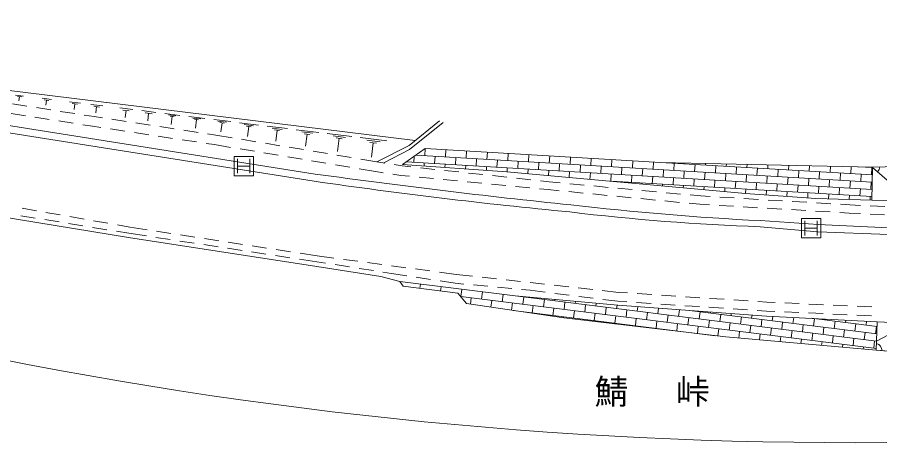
# Model space of a CAD drawing. Units: millimetres, scale not verified. Extents: x 40000 to 680000, y 20000 to 380000.
# Drawn here: x 156444 to 245589, y 272574 to 316504 of the extents above; entities that cross this region are included whole.
import ezdxf

# ---------------------------------------------------------------- set-up
doc = ezdxf.new("R2010")
doc.units = ezdxf.units.MM
doc.header["$LTSCALE"] = 1000
for name, color, linetype, lineweight in [('M-BGD', 7, 'Continuous', 13), ('M-STR-HTXT', 7, 'Continuous', 13), ('M-STR-STRC', 7, 'Continuous', 13), ('M-STR-STRD', 7, 'Continuous', 13)]:
    doc.layers.add(name, color=color, linetype=linetype, lineweight=lineweight)
doc.styles.add('ＭＳ ゴシック', font='')
doc.styles.get('ＭＳ ゴシック').set_extended_font_data('MS Gothic')

msp = doc.modelspace()

# ---------------------------------------------------------------- linework, layer by layer
at = {"layer": 'M-BGD'}
for p, q in [((156265, 308472), (157105, 308368)), ((155956, 307558), (157438, 307328)), ((156461, 308334), (156881, 308282)), ((156671, 308308), (156616, 307860)), ((159007, 308134), (159979, 308014)), ((159234, 307974), (159720, 307914)), ((159477, 307944), (159413, 307426)), ((161861, 307782), (162971, 307645)), ((162120, 307600), (162675, 307531)), ((162398, 307565), (162325, 306973)), ((158426, 307174), (159908, 306944)), ((160896, 306791), (162379, 306560)), ((164060, 307511), (165275, 307361)), ((164344, 307311), (164951, 307236)), ((164648, 307274), (164568, 306625)), ((167044, 307142), (168385, 306977)), ((167357, 306922), (168028, 306840)), ((167692, 306881), (167604, 306166)), ((169329, 306861), (170767, 306683)), ((155804, 306565), (157286, 306334)), ((158274, 306181), (159756, 305951)), ((160744, 305797), (162226, 305567)), ((163367, 306407), (164382, 306249)), ((164382, 306249), (165241, 306119)), ((166229, 305969), (167712, 305745)), ((169665, 306625), (170384, 306536)), ((170025, 306580), (169930, 305813)), ((171709, 306567), (173247, 306377)), ((172081, 306417), (172850, 306322)), ((172261, 306291), (172645, 306243)), ((172453, 306267), (172352, 305447)), ((174188, 306261), (175830, 306059)), ((174585, 306101), (175406, 306000)), ((174777, 305966), (175187, 305916)), ((174982, 305941), (174874, 305065)), ((176763, 305944), (178525, 305726)), ((177189, 305772), (178070, 305663)), ((163215, 305413), (164230, 305256)), ((164230, 305256), (165086, 305126)), ((166074, 304976), (167557, 304752)), ((168701, 305595), (170184, 305371)), ((171173, 305221), (172656, 304996)), ((177395, 305627), (177835, 305573)), ((177615, 305600), (177499, 304660)), ((179430, 305615), (181367, 305376)), ((179899, 305426), (180867, 305306)), ((180125, 305267), (180609, 305207)), ((180367, 305237), (180239, 304204)), ((182267, 305265), (184389, 305003)), ((182780, 305058), (183841, 304927)), ((183028, 304884), (183558, 304818)), ((185283, 304893), (187602, 304607)), ((168546, 304602), (170029, 304378)), ((171018, 304228), (172501, 304003)), ((173645, 304847), (175128, 304622)), ((176117, 304472), (176975, 304342)), ((176975, 304342), (178641, 304065)), ((183293, 304851), (183153, 303719)), ((185843, 304667), (187003, 304524)), ((186114, 304476), (186694, 304405)), ((186404, 304440), (186252, 303203)), ((188490, 304497), (191019, 304185)), ((189101, 304251), (190366, 304095)), ((189396, 304043), (190029, 303965)), ((189713, 304004), (189546, 302655)), ((191900, 304077), (194652, 303737)), ((173490, 303854), (174973, 303629)), ((175962, 303479), (176817, 303350)), ((176817, 303350), (178482, 303073)), ((179627, 303901), (181107, 303655)), ((182094, 303490), (183573, 303244)), ((192565, 303808), (193941, 303638)), ((192887, 303582), (193575, 303497)), ((193231, 303540), (193050, 302072)), ((179468, 302909), (180948, 302662)), ((181934, 302498), (183414, 302252)), ((184560, 303080), (186039, 302834)), ((187026, 302669), (188505, 302423)), ((189492, 302259), (190971, 302013)), ((198599, 302952), (196271, 301289)), ((197627, 302257), (244813, 299486)), ((198599, 302952), (198555, 302203)), ((200745, 302826), (200701, 302077)), ((202891, 302699), (202847, 301951)), ((205038, 302573), (204994, 301825)), ((207184, 302447), (207140, 301699)), ((209330, 302321), (209286, 301573)), ((184401, 302088), (185880, 301841)), ((186867, 301677), (188346, 301431)), ((191958, 301849), (193624, 301571)), ((193624, 301571), (194423, 301446)), ((196351, 301346), (196347, 301284)), ((196655, 301563), (244800, 298735)), ((197475, 302149), (197438, 301517)), ((198511, 301454), (198492, 301138)), ((199628, 302140), (199584, 301391)), ((200657, 301328), (200637, 300992)), ((201774, 302014), (201730, 301265)), ((203920, 301888), (203876, 301139)), ((206067, 301762), (206023, 301013)), ((208213, 301636), (208169, 300887)), ((210359, 301509), (210315, 300761)), ((211476, 302195), (211432, 301446)), ((212506, 301383), (212462, 300635)), ((213623, 302069), (213579, 301320)), ((215769, 301943), (215725, 301194)), ((217915, 301817), (217871, 301068)), ((220062, 301691), (220018, 300942)), ((222208, 301565), (222164, 300816)), ((222941, 301522), (244826, 300236)), ((223282, 301514), (223281, 301502)), ((224354, 301439), (224310, 300690)), ((225433, 301467), (225427, 301376)), ((226501, 301313), (226457, 300564)), ((227584, 301420), (227574, 301250)), ((229735, 301373), (229720, 301123)), ((231886, 301325), (231866, 300997)), ((189333, 301267), (190812, 301020)), ((191799, 300856), (193464, 300579)), ((193464, 300579), (194277, 300451)), ((195411, 301290), (196211, 301165)), ((196211, 301165), (197113, 301067)), ((198107, 300959), (199598, 300797)), ((200592, 300689), (202084, 300528)), ((202803, 301202), (202782, 300847)), ((204950, 301076), (204928, 300701)), ((207096, 300950), (207073, 300555)), ((209242, 300824), (209215, 300358)), ((211388, 300698), (211357, 300162)), ((213535, 300572), (213499, 299966)), ((214652, 301257), (214608, 300509)), ((215681, 300446), (215641, 299770)), ((216798, 301131), (216754, 300383)), ((218945, 301005), (218901, 300256)), ((221091, 300879), (221047, 300130)), ((223237, 300753), (223193, 300004)), ((225383, 300627), (225339, 299878)), ((227530, 300501), (227486, 299752)), ((228647, 301186), (228603, 300438)), ((230793, 301060), (230749, 300312)), ((232939, 300934), (232895, 300186)), ((234036, 301278), (234013, 300871)), ((235086, 300808), (235042, 300060)), ((236187, 301231), (236159, 300745)), ((237232, 300682), (237188, 299933)), ((238338, 301184), (238305, 300619)), ((239378, 300556), (239334, 299807)), ((240489, 301137), (240451, 300493)), ((241525, 300430), (241481, 299681)), ((242640, 301090), (242598, 300367)), ((243352, 301074), (244839, 300987)), ((243716, 301066), (243715, 301053)), ((244788, 300990), (244744, 300241)), ((244840, 301041), (244781, 297612)), ((244839, 300987), (248813, 297559)), ((195265, 300296), (196078, 300168)), ((196078, 300168), (196985, 300081)), ((197980, 299986), (199473, 299843)), ((200469, 299748), (201962, 299605)), ((203078, 300420), (204569, 300258)), ((205563, 300150), (207054, 299988)), ((208049, 299881), (209540, 299719)), ((210534, 299611), (211436, 299513)), ((217827, 300319), (217784, 299573)), ((217858, 299566), (244787, 297984)), ((219974, 300193), (219930, 299445)), ((222120, 300067), (222076, 299319)), ((224266, 299941), (224222, 299193)), ((226413, 299815), (226369, 299066)), ((228559, 299689), (228515, 298940)), ((229676, 300375), (229632, 299626)), ((230705, 299563), (230661, 298814)), ((231822, 300249), (231778, 299500)), ((233969, 300123), (233925, 299374)), ((236115, 299997), (236071, 299248)), ((238261, 299870), (238217, 299122)), ((240408, 299744), (240364, 298996)), ((242554, 299618), (242510, 298870)), ((243671, 300304), (243627, 299555)), ((202957, 299509), (204450, 299366)), ((205446, 299271), (206939, 299128)), ((207934, 299033), (209428, 298890)), ((210423, 298794), (211329, 298708)), ((211329, 298708), (212444, 298600)), ((211436, 299513), (212549, 299409)), ((213544, 299316), (215038, 299177)), ((216033, 299084), (217527, 298944)), ((218523, 298851), (220016, 298712)), ((218857, 299508), (218855, 299475)), ((221003, 299382), (220997, 299279)), ((223149, 299256), (223139, 299082)), ((225295, 299129), (225281, 298886)), ((227442, 299003), (227423, 298690)), ((229588, 298877), (229565, 298493)), ((231734, 298751), (231708, 298297)), ((232851, 299437), (232807, 298688)), ((234998, 299311), (234954, 298562)), ((237144, 299185), (237100, 298436)), ((239290, 299059), (239246, 298310)), ((241437, 298933), (241393, 298184)), ((243583, 298807), (243539, 298058)), ((244700, 299492), (244656, 298743)), ((213439, 298503), (214932, 298359)), ((215928, 298262), (217421, 298118)), ((218416, 298021), (219909, 297877)), ((220904, 297780), (222397, 297636)), ((221012, 298619), (222505, 298479)), ((223501, 298386), (224994, 298247)), ((225990, 298154), (227103, 298050)), ((227103, 298050), (228057, 297993)), ((229056, 297934), (230553, 297844)), ((231551, 297785), (233049, 297696)), ((233881, 298625), (233852, 298143)), ((236027, 298499), (235997, 297989)), ((238173, 298373), (238142, 297836)), ((240320, 298247), (240290, 297738)), ((242466, 298121), (242440, 297678)), ((244612, 297995), (244590, 297618)), ((223393, 297539), (224886, 297395)), ((225881, 297298), (226996, 297190)), ((226996, 297190), (227977, 297133)), ((228975, 297075), (230473, 296988)), ((231471, 296930), (232969, 296843)), ((234047, 297636), (235544, 297547)), ((236542, 297488), (238040, 297399)), ((239038, 297339), (240535, 297250)), ((241534, 297190), (242488, 297134)), ((242488, 297134), (243607, 297082)), ((244606, 297035), (246105, 296966)), ((156817, 296010), (158297, 295770)), ((156941, 296776), (158419, 296518)), ((159404, 296346), (160881, 296088)), ((233967, 296785), (235465, 296698)), ((236463, 296640), (237960, 296554)), ((238959, 296496), (240456, 296409)), ((241454, 296351), (242436, 296294)), ((242436, 296294), (243592, 296229)), ((244590, 296173), (246088, 296089)), ((159284, 295610), (160765, 295370)), ((161752, 295210), (163233, 294970)), ((161867, 295916), (163344, 295658)), ((164329, 295486), (165807, 295228)), ((164220, 294810), (165701, 294570)), ((166688, 294410), (167976, 294201)), ((166792, 295056), (168092, 294829)), ((167976, 294201), (169787, 293926)), ((168092, 294829), (169857, 294559)), ((170845, 294408), (172328, 294182)), ((170776, 293777), (172259, 293552)), ((173248, 293402), (174731, 293177)), ((173317, 294031), (174800, 293804)), ((175788, 293653), (177271, 293427)), ((175720, 293027), (177203, 292803)), ((178191, 292653), (179674, 292428)), ((178259, 293276), (179742, 293049)), ((180731, 292898), (182214, 292671)), ((183202, 292520), (184685, 292294)), ((180663, 292278), (182146, 292054)), ((183135, 291904), (184618, 291679)), ((185607, 291529), (187418, 291255)), ((185673, 292143), (187438, 291873)), ((187438, 291873), (189179, 291641)), ((190170, 291508), (191657, 291310)), ((187418, 291255), (188311, 291116)), ((189299, 290963), (190782, 290734)), ((192648, 291177), (194135, 290979)), ((195126, 290846), (196613, 290648)), ((191770, 290580), (193252, 290351)), ((194240, 290198), (195133, 290059)), ((195133, 290059), (196693, 289817)), ((197604, 290515), (199091, 290317)), ((200082, 290184), (201823, 289952)), ((201823, 289952), (203498, 289766)), ((197681, 289663), (199163, 289433)), ((198121, 288945), (198069, 288522)), ((200151, 289279), (201711, 289037)), ((201711, 289037), (202596, 288955)), ((203592, 288863), (205085, 288724)), ((204491, 289656), (205982, 289492)), ((206976, 289382), (208467, 289217)), ((209461, 289107), (210952, 288942)), ((211946, 288832), (213437, 288667)), ((200255, 288678), (200202, 288256)), ((202388, 288412), (202295, 287668)), ((204522, 288146), (204429, 287402)), ((206081, 288632), (207575, 288494)), ((208570, 288402), (209455, 288320)), ((209455, 288320), (211006, 288125)), ((211998, 287999), (213486, 287812)), ((214431, 288557), (215922, 288392)), ((216916, 288282), (218590, 288097)), ((218590, 288097), (219526, 288036)), ((220523, 287970), (222020, 287872)), ((202292, 287669), (245237, 282311)), ((203362, 287535), (203282, 286893)), ((205496, 287269), (205409, 286578)), ((206655, 287880), (206562, 287136)), ((207893, 287726), (245264, 283064)), ((208789, 287614), (208696, 286870)), ((209864, 287548), (209855, 287481)), ((210922, 287348), (210829, 286604)), ((212006, 287354), (211989, 287215)), ((213056, 287082), (212963, 286337)), ((214149, 287160), (214122, 286949)), ((214478, 287687), (215967, 287499)), ((216959, 287374), (218510, 287178)), ((218510, 287178), (219460, 287116)), ((220457, 287051), (221954, 286953)), ((223018, 287807), (224515, 287709)), ((225513, 287643), (227009, 287545)), ((228007, 287480), (229504, 287382)), ((230502, 287316), (231999, 287218)), ((232997, 287153), (233932, 287092)), ((233932, 287092), (234778, 287053)), ((207629, 287003), (207537, 286262)), ((207702, 286238), (228628, 283627)), ((209763, 286737), (209670, 285992)), ((211896, 286470), (211803, 285726)), ((214030, 286204), (213937, 285460)), ((215189, 286815), (215096, 286071)), ((216291, 286967), (216256, 286682)), ((217323, 286549), (217230, 285805)), ((218434, 286773), (218389, 286416)), ((219456, 286283), (219363, 285539)), ((220581, 286617), (220523, 286150)), ((222728, 286462), (222656, 285884)), ((222952, 286887), (224449, 286789)), ((224876, 286308), (224790, 285618)), ((225447, 286724), (226944, 286626)), ((225924, 286232), (245292, 283816)), ((225949, 286230), (225949, 286229)), ((227941, 286560), (229438, 286462)), ((230436, 286397), (231933, 286299)), ((232931, 286234), (233881, 286171)), ((233881, 286171), (234734, 286133)), ((235777, 287008), (237275, 286940)), ((238274, 286894), (239773, 286826)), ((240772, 286781), (242270, 286713)), ((243269, 286667), (244768, 286599)), ((208603, 286125), (208600, 286105)), ((210736, 285859), (210728, 285789)), ((212870, 285593), (212855, 285474)), ((215003, 285327), (214990, 285221)), ((216163, 285938), (216070, 285194)), ((218296, 285672), (218204, 284928)), ((220430, 285406), (220337, 284662)), ((221589, 286017), (221497, 285273)), ((223723, 285751), (223630, 285007)), ((225856, 285485), (225764, 284741)), ((227016, 286096), (226923, 285352)), ((228097, 286076), (228083, 285963)), ((229149, 285830), (229057, 285086)), ((230244, 285921), (230216, 285697)), ((231283, 285564), (231190, 284819)), ((232392, 285766), (232350, 285431)), ((233416, 285298), (233324, 284553)), ((234540, 285624), (234483, 285164)), ((235733, 286087), (237232, 286019)), ((236693, 285513), (236617, 284898)), ((238231, 285974), (239729, 285905)), ((238491, 285420), (245320, 284568)), ((238843, 285376), (238750, 284632)), ((239922, 285346), (239910, 285243)), ((240728, 285860), (242227, 285792)), ((243226, 285747), (244724, 285678)), ((217137, 285061), (217126, 284972)), ((219270, 284795), (219261, 284722)), ((221404, 284529), (221397, 284473)), ((222563, 285140), (222471, 284396)), ((224697, 284874), (224604, 284129)), ((226830, 284607), (226737, 283863)), ((227990, 285219), (227897, 284474)), ((230123, 284953), (230031, 284208)), ((232257, 284686), (232164, 283942)), ((234390, 284420), (234297, 283676)), ((235550, 285031), (235457, 284287)), ((237683, 284765), (237590, 284021)), ((239817, 284499), (239724, 283755)), ((240976, 285110), (240884, 284366)), ((242075, 285235), (242043, 284977)), ((243110, 284844), (243017, 284100)), ((244228, 285124), (244177, 284711)), ((245243, 284578), (245150, 283834)), ((245338, 285066), (245230, 282114)), ((223537, 284262), (223532, 284223)), ((225671, 283996), (225668, 283973)), ((227804, 283730), (227803, 283724)), ((228964, 284341), (228871, 283599)), ((231097, 284075), (231011, 283385)), ((233231, 283809), (233154, 283194)), ((235364, 283543), (235297, 283002)), ((236524, 284154), (236431, 283410)), ((238657, 283888), (238564, 283144)), ((240791, 283622), (240698, 282878)), ((241950, 284233), (241857, 283489)), ((244084, 283967), (243991, 283223)), ((237498, 283277), (237439, 282811)), ((239631, 283011), (239582, 282619)), ((241765, 282744), (241725, 282427)), ((242924, 283356), (242831, 282611)), ((245058, 283090), (244965, 282345)), ((243898, 282478), (243868, 282236)), ((258536, 281113), (245230, 282114))]:
    msp.add_line(p, q, dxfattribs=at)
for points in [[(147137, 316504), (144807, 313364), (144017, 311874), (144150, 310396), (155050, 309025), (197584, 303778)], [(193624, 301571), (196954, 303265), (200077, 305807)], [(194323, 301461), (196983, 302851), (200452, 305630)], [(110824, 303882), (111309, 303454), (116399, 302456), (139685, 298372), (167957, 293763), (187403, 290768), (194037, 289743), (195988, 289211), (207893, 287726), (218513, 286766), (233898, 285658), (245338, 285066), (252136, 284756), (262674, 284416), (275148, 284727), (295924, 285266)], [(294852, 303460), (278028, 302372), (259339, 301407), (244840, 301041)], [(244840, 301041), (222941, 301522), (198599, 302952)], [(196271, 301289), (207045, 300557), (231720, 298296), (238988, 297775), (244781, 297612)], [(244781, 297612), (262550, 297376), (276915, 297576), (283788, 297797), (288355, 298218), (295144, 298507)], [(245230, 282114), (229680, 283504), (212945, 285460), (202880, 286953), (201993, 288032), (196317, 288741), (195988, 289211)], [(245264, 283064), (248751, 284911), (252136, 284756), (255989, 284632)], [(245230, 282114), (258536, 281113), (272315, 281036), (279143, 281080), (296179, 280927)]]:
    msp.add_lwpolyline(points, dxfattribs=at)
for centre, start, end in [((244838, 301093), 315.86516, 357.49536), ((245071, 282074), 359.64911, 75.80017)]:
    msp.add_arc(centre, 752, start, end, dxfattribs=at)
at = {"layer": 'M-STR-HTXT'}
msp.add_arc((242970, 728910), 456336, 248.77329, 274.43804, dxfattribs=at)
at = {"layer": 'M-STR-STRC'}
for p, q in [((178848, 300145), (178848, 302145)), ((178848, 302145), (180848, 302145)), ((179223, 301895), (179223, 300395)), ((180473, 301895), (180473, 300395)), ((180848, 302145), (180848, 300145)), ((179223, 301145), (180473, 301145)), ((180848, 300145), (178848, 300145)), ((237487, 293738), (237487, 295738)), ((237487, 295738), (239487, 295738)), ((237862, 295488), (237862, 293988)), ((239112, 295488), (239112, 293988)), ((239487, 295738), (239487, 293738)), ((237862, 294738), (239112, 294738)), ((239487, 293738), (237487, 293738))]:
    msp.add_line(p, q, dxfattribs=at)
at = {"layer": 'M-STR-STRD'}
for p, q in [((143811, 307180), (187241, 300316)), ((143694, 306439), (187124, 299575))]:
    msp.add_line(p, q, dxfattribs=at)
for points in [[(246530, 294779), (239214, 295105), (233245, 295503)], [(233231, 294870), (239200, 294336), (246545, 294070)]]:
    msp.add_lwpolyline(points, dxfattribs=at)
for centre, radius, start, end in [((267847, 859666), 565878, 261.79878, 264.49547), ((298116, 1107289), 814554, 262.17677, 264.04809), ((249621, 612240), 317160, 263.48812, 267.04036), ((241849, 533308), 238593, 263.19193, 267.92993)]:
    msp.add_arc(centre, radius, start, end, dxfattribs=at)

# ---------------------------------------------------------------- texts
at = {"layer": 'M-BGD', "insert": (222406, 276283), "char_height": 2566, "attachment_point": 8, "style": 'ＭＳ ゴシック'}
msp.add_mtext('\\T1.2;鯖\u3000峠', dxfattribs=at)

doc.saveas('drawing.dxf')
